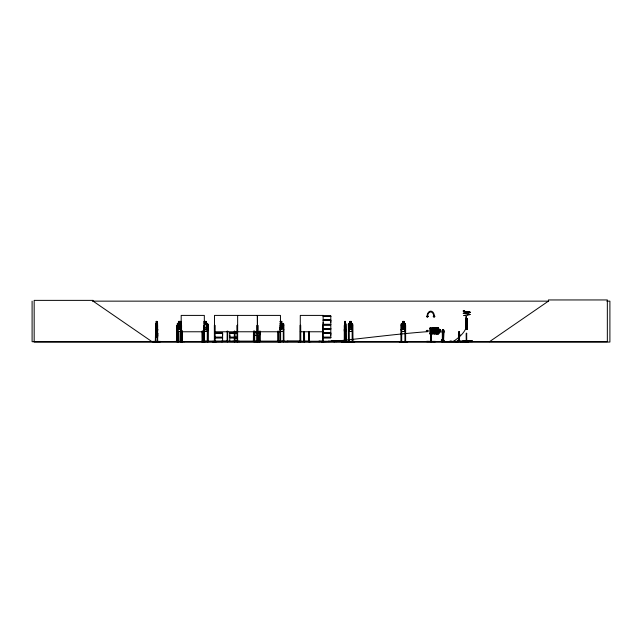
<?xml version="1.0" encoding="UTF-8"?>
<svg xmlns="http://www.w3.org/2000/svg" width="642" height="642" viewBox="0 0 642 642"><rect width="100%" height="100%" fill="white"/><g stroke="black" fill="none" stroke-linecap="round" stroke-linejoin="round"><path stroke-width="0.96" d="M222.597 335.284L222.597 333.399L215.078 333.399M236.914 337.162L229.772 337.162L229.78 335.284M323.143 324.29L323.143 320.535L330.799 320.535L330.791 324.29L323.143 324.29L323.151 322.412M330.791 335.284L330.791 333.399L323.143 333.399M330.791 322.412L330.791 320.535M443.478 340.918L443.678 333.038A2.046 0.955 -90 0 0 443.678 330.14A2.046 0.955 -90 0 0 442.322 330.14A2.046 0.955 -90 0 0 442.322 333.038L442.346 339.602M443.59 340.918L443.791 333.038A2.046 0.955 -90 0 0 443.791 330.14A2.046 0.955 -90 0 0 442.434 330.14A2.046 0.955 -90 0 0 442.434 333.038L442.972 339.851L441.969 340.003L442.86 339.538M458.749 341.087L459.463 341.087L459.52 335.83A1.364 0.634 -90 0 0 459.391 333.688L459.231 331.617M459.463 341.087L459.6 335.83A1.364 0.634 -90 0 0 459.463 333.688L459.463 333.688M442.226 340.035L442.338 339.851M442.779 339.963L442.964 339.907M206.098 323.488L207.422 323.399L204.268 323.472M442.314 339.851L441.897 339.867L442.306 339.907M458.829 341.087L458.693 335.83A1.364 0.634 -90 0 1 458.829 333.688L458.797 331.874L459.423 331.874M458.372 340.188L458.372 341.383L458.284 340.188L458.765 340.3M460.619 341.704L460.611 341.022L472.368 340.91L472.512 341.592L460.603 341.536M470.57 341.48L470.586 340.91L470.458 341.504M345.621 331.457L345.877 329.523L345.637 331.521L344.409 331.521L344.313 329.523M430.092 328.014C431.777 327.364 429.851 329.683 430.132 327.885L438.542 327.95M430.509 328.014L430.557 334.017M430.132 334.017L430.116 333.35L430.726 333.423M341.343 341.696L354.986 341.664M341.432 341.704L354.922 341.704M466.911 324.242L466.686 326.256L465.803 326.256L465.731 318.199L466.758 318.199L466.911 318.873L466.935 329.121M157.515 335.445L157.731 333.431M157.82 333.439L157.579 335.445L155.87 335.445L155.717 333.439M157.579 337.259L157.86 335.244M157.595 330.855L157.691 329.523M430.116 328.014L430.132 333.952M152.507 341.656L160.484 341.664L152.531 341.704M152.515 341.4L160.476 341.4M156.215 328.768L156.592 326.882M157.049 327.91L157.194 324.138L156.584 325.984L156.022 324.106L156.335 329.515L157.009 329.515L157.37 327.901L157.37 324.146L157.033 321.393L156.255 321.393L156.078 328.881M157.386 331.818L157.033 333.431L156.375 333.431L156.375 327.396M344.481 323.407L344.289 341.704M180.723 331.521L181.245 329.523L180.771 331.521L177.481 331.521M352.145 331.521L352.683 324.114L352.129 323.407M404.966 331.457L405.543 324.114L404.99 323.407M404.998 331.521L405.495 329.523M465.394 341.648C464.423 340.34 468.556 340.364 467.585 341.648M467.585 341.584L467.938 341.608M174.648 341.4L184.752 341.656M232.155 341.367L239.803 341.392L229.78 341.44M297.952 341.656L305.159 341.624M302.334 341.392L297.992 341.704M346.03 341.664L345.717 325.35M426.641 341.656L435.42 341.664M215.078 337.917L222.605 337.917L222.605 341.544L212.173 341.664L216.547 341.704M255.131 341.664L259.777 341.392L254.096 341.279M403.296 341.656L399.011 341.664L407.806 341.664L403.481 341.704M155.717 328.046L155.942 327.324M155.741 328.07L155.95 327.396M157.82 329.844L157.571 329.137L155.942 329.137L155.717 329.852L155.998 337.259M155.741 329.884L156.006 329.137M207.382 331.521L208.064 329.523M283.86 329.523L283.17 331.521L280.337 331.521M458.918 331.729L458.749 332.211M344.786 323.472L344.529 327.901L344.786 329.515L345.276 329.515L345.292 321.393M206.515 341.664L201.203 341.624L208.939 341.4L207.197 341.664M202.728 341.664L202.695 331.12L202.816 341.704M465.851 341.568L465.875 340.982M467.633 341.568L467.585 341.03M253.365 341.656L253.478 331.12M255.532 332.556L256.15 332.741L256.888 331.433M457.553 341.704L441.247 341.696M442.595 341.688L442.771 340.372M455.94 341.696L456.213 341.696M457.385 341.696L457.449 341.223L449.223 341.44M457.874 341.688L458.027 340.814M458.083 341.696L468.716 341.608M458.95 340.814L458.773 341.696M441.937 339.851L442.081 340.027M280.145 328.142L280.851 326.882C281.661 329.916 284.045 329.314 281.252 326.449C283.989 323.696 281.581 323.087 280.819 325.984L280.145 324.796M180.739 331.457L177.521 331.457L177.056 329.523L177.545 323.407M178.861 323.407L178.42 324.122L178.909 323.407M258.172 333.431L259.175 331.818M348.855 331.521L348.365 324.122L348.863 323.407M402.646 323.407L401.611 323.407L401.154 324.122L401.17 341.704M401.659 323.407L401.202 324.154L401.274 341.704M432.17 327.95L431.673 330.028M470 314.476C467.079 313.753 462.336 313.135 463.139 313.44M439.048 333.342L438.494 333.984C439.69 332.524 439.634 329.434 438.502 327.95M468.355 314.01L469.904 314.267M467.167 340.966L467.167 341.648M464.944 313.665L463.444 313.36M179.206 324.146L179.896 323.472L179.848 321.393M463.572 313.111L469.446 312.542M404.051 321.457L402.646 321.457L402.695 323.472L401.924 324.146L401.924 327.901L402.646 329.515L404.003 329.515L404.725 327.901L404.725 324.146L404.003 323.472L404.003 321.457M457.441 341.56L441.335 341.56M430.284 334.017L430.284 327.95M464.335 311.418L466.742 311.627M489.477 341.704L548.412 301.146L548.412 299.95L607.34 299.95L607.34 341.704L32.1 341.704L32.1 301.146M463.797 313.103L469.101 312.534M427.058 331.625L426.248 330.967L427.058 330.301M434.722 333.984L433.262 333.367L433.262 328.64L434.722 327.95M433.31 328.688L434.73 328.014M437.363 333.31L435.95 333.984L437.411 333.367L430.092 333.463M214.926 341.552L214.901 325.35L214.356 325.35L214.38 341.704M468.965 314.789L470.016 314.452M469.037 311.988L470.048 312.293L466.67 311.683M464.351 311.37L463.187 311.041L464.318 310.768L463.388 311.057M469.085 312.526L470.522 312.301L463.195 311.025M464.19 315.567L465.322 315.342M467.609 315.045L469.158 314.74M467.641 315.013L463.781 315.559L464.198 315.559M340.525 340.645C369.599 337.636 399.228 333.728 428.021 331.625C429.177 330.389 426.721 329.579 427.283 331.344M460.483 341.624L472.512 341.528M92.352 301.146L548.717 301.146M606.891 301.146L609.9 301.146L609.9 342.05L34.17 342.05L34.17 300.376L93.106 300.376L93.106 301.146L152.034 341.704M323.44 315.407L300.296 315.407L300.255 341.704M323.135 316L330.807 316M323.151 316.378L330.791 316.378M466.389 316.522L466.389 317.196M466.951 318.897L467.296 329.121M323.095 320.037L330.855 320.037M323.095 320.27L330.855 320.27M181.229 321.393L178.436 321.393L178.484 323.472M280.506 321.393L281.854 321.393L281.782 323.472L282.793 324.146L282.793 327.901L281.782 329.515L279.904 329.515M156.279 321.457L157.009 321.457M178.484 321.457L181.18 321.457M204.244 321.457L206.066 321.457L206.05 323.472L207.037 324.146L207.037 327.901L206.066 329.515L204.268 329.515M279.904 321.457L281.782 321.457M344.786 321.457L345.34 321.457M349.834 321.457L351.214 321.457L351.872 327.901L351.166 329.515L349.834 329.515L349.12 327.901L349.786 321.393L351.262 321.393L351.214 323.472M156.889 321.794L156.455 322.469L156.889 322.469M156.311 323.407L155.533 324.122L155.541 341.704M156.969 323.407L157.499 323.407M178.484 323.407L177.497 323.407L177.112 324.122M179.8 323.407L180.755 323.407M204.204 323.407L204.18 321.393L206.13 321.393L206.106 331.521M281.854 323.407L283.154 323.407L283.86 324.114L283.949 341.664M344.417 323.407L344.834 323.407M345.292 323.407L345.861 324.146L345.91 341.704M348.815 323.407L349.834 323.407M351.214 323.407L352.177 323.407M404.051 323.407L405.03 323.407M155.773 323.472L157.491 323.472M177.521 323.472L181.18 323.472L181.18 321.393M279.904 323.472L283.13 323.472M344.425 323.472L345.685 323.472M348.839 323.472L352.161 323.472M401.635 323.472L405.014 323.472M157.755 324.114L157.426 323.472M208.048 324.114L208.032 341.704M345.621 323.472L345.877 324.114M348.365 324.122L348.405 341.704L348.341 341.111M352.113 323.472L352.683 324.114M204.268 324.146L206.066 324.146M279.904 324.146L281.782 324.146L281.782 327.901L279.904 327.901M323.095 324.555L330.855 324.555M323.095 324.788L330.855 324.788M323.143 325.053L330.799 325.053L330.799 328.672L323.103 328.824L330.807 328.832M156.351 325.309L157.121 325.309L157.507 329.876M156.375 325.382L157.097 325.382M157.667 325.35L157.563 337.186L155.95 337.186M180.611 325.35L181.582 325.35L181.477 341.704M204.325 325.35L203.787 325.35L203.739 341.704M237.644 325.35L237.107 325.35L237.211 341.704M283.796 325.35L283.242 325.35L283.307 341.704M323.44 325.35L322.894 325.35L322.854 341.704M344.305 325.35L344.465 341.704M348.389 325.35L348.927 325.35L348.959 341.656M401.17 325.35L401.723 325.35L401.619 341.704M156.496 325.719L156.913 325.719L156.496 326.385M156.415 327.123L157.178 327.123M155.878 327.324L156.415 327.324M157.057 327.324L157.571 327.324M155.886 327.396L157.563 327.396M157.041 327.524L156.624 327.524L157.041 328.198M156.335 327.901L157.009 327.901M204.268 327.901L206.066 327.901M157.033 327.396L157.394 332.757L156.792 330.799L156.223 332.797L156.64 330.357L156.207 328.062L157.033 328.062M432.146 328.014L438.526 328.014M430.092 328.439L437.395 328.503L437.395 327.95M465.699 328.527L466.124 328.527M466.903 328.527L467.328 328.527M323.151 328.576L330.791 328.576M433.262 328.64L433.31 333.367M465.883 328.696L467.143 328.696M323.135 329.009L330.807 329.025L330.791 332.644L323.143 332.644M465.699 329.121L467.328 329.121M323.151 329.242L330.791 329.242M401.154 329.523L401.643 331.521M430.196 329.956L431.673 329.956M439 329.956L440.468 329.956L440.468 331.97L438.951 331.906L438.478 332.909L435.822 332.909L434.682 331.906L434.682 330.028L435.822 329.017L438.478 329.017L438.951 330.028L440.42 330.028M430.244 330.028L431.721 330.028L432.194 329.017L434.851 329.017L435.99 330.028L435.99 331.906L434.851 332.909L432.194 332.909L431.721 331.906L430.196 331.97M430.533 330.365L431.007 330.365L431.023 341.704L431.111 331.481M203.787 331.457L207.358 331.457M280.345 331.457L283.13 331.457M344.425 331.457L345.685 331.457M352.161 331.457L348.839 331.457L348.462 329.515M405.014 331.457L401.635 331.457L401.25 329.515M203.755 331.521L207.438 331.521C208.241 329.121 209.324 325.277 207.366 323.407M348.807 331.521L352.193 331.521M401.603 331.521L405.046 331.521M430.533 331.569L431.007 331.569M181.188 331.77L204.325 331.77M214.508 331.77L280.458 331.77M300.296 331.77L323.44 331.77M215.078 332.644L222.605 332.644M229.772 332.644L236.914 332.644M215.03 332.909L222.654 332.909M229.724 332.909L236.962 332.909M323.095 332.909L330.855 332.909M215.03 333.142L222.654 333.142M229.724 333.142L236.962 333.142M323.095 333.142L330.855 333.142M431.625 333.342L432.178 333.984L431.673 331.906M466.349 333.302L466.349 340.966L466.301 333.302L466.726 333.302M236.914 333.399L229.772 333.399L229.772 337.162M458.829 333.688L458.749 333.688A1.364 0.634 -90 0 0 458.621 335.83M430.092 333.888L438.542 333.984M215.078 337.162L222.605 337.162L222.605 333.399M323.143 337.162L330.799 337.162L330.799 333.399M155.934 337.259L157.643 337.259M215.03 337.419L222.654 337.419M229.724 337.419L236.962 337.419M323.095 337.419L330.855 337.419M215.03 337.652L222.654 337.652M229.724 337.652L236.962 337.652M323.095 337.652L330.855 337.652M236.914 337.917L229.772 337.917L229.772 341.544L239.811 341.656M323.143 337.917L330.799 337.917M441.335 340.372L441.335 341.44M458.356 340.469L459.022 340.429M342.154 340.774L331.537 340.517L342.154 340.774L342.154 341.704M457.955 340.814L459.905 340.814M303.875 341.071L304.589 341.071M308.81 341.071L309.516 341.071M450.002 341.054L451.366 341.054M465.273 341.095L467.713 341.095M155.268 341.111L155.765 341.111M157.723 341.111L157.234 341.704M176.839 341.111L177.465 341.111L177.457 341.704L177.417 325.35L176.879 325.35L176.879 341.704M178.195 341.111L178.829 341.111M180.571 341.111L181.638 341.111L181.63 341.704M202.102 341.111L202.816 341.111M203.731 341.111L300.737 341.111M304.493 341.239L308.898 341.239M323.68 341.199L318.865 341.199L318.865 341.704M330.309 341.199L334.169 341.199L334.169 341.704M344.256 341.111L344.698 341.111M348.333 341.111L348.983 341.111M352.185 341.111L352.843 341.111L352.683 341.704M401.122 341.111L401.78 341.111L401.764 341.704M405.696 341.111L405.038 341.111L405.054 341.704M441.447 341.223L444.152 341.223M222.333 341.279L227.107 341.279M278.403 341.279L283.178 341.279M283.716 341.367L286.276 341.704M287.183 341.247L335.012 341.247L335.012 341.704M435.38 341.375L426.657 341.375L435.396 341.656M463.733 341.271L464.639 341.271M201.203 341.4L206.475 341.375M212.205 341.4L222.597 341.44M330.791 341.44L321.225 341.704M341.416 341.4L354.954 341.4M458.027 341.383L459.832 341.383M208.947 341.656L207.117 341.367M255.163 341.624L259.785 341.656M311.089 341.648L308.232 341.624M321.281 341.664L330.807 341.544M403.545 341.664L407.774 341.624M259.609 341.656L259.633 331.12M227.87 341.664L227.79 341.111M207.414 341.664L207.446 325.35M435.95 327.95L437.411 328.64L437.395 333.952M435.942 328.014L437.314 328.688M156.367 328.022L156.784 329.9L157.378 328.054L157.162 335.244L156.504 335.244L156.15 333.631L156.439 325.382M202.182 341.656L202.166 331.12M180.707 323.407L181.245 324.114L181.148 341.704L181.188 315.407L204.325 315.407L204.325 341.704L204.22 341.111M255.283 331.818L256.294 333.431M257.594 331.433L258.349 332.741L258.943 332.556M472.368 340.91L462.392 341.022L462.417 341.6M468.78 341.688L463.211 341.528M157.442 323.407L157.691 341.704M254.28 333.431L254.882 335.381M202.382 341.696L202.222 331.12M177.104 329.515L177.537 331.521M155.741 330.855L155.533 329.523L155.677 330.855M465.803 322.629L465.948 324.242L466.541 324.242L466.469 316.193L466.02 316.193L465.803 318.873L465.747 329.121M344.329 329.515L344.473 331.521M467.151 318.897L467.143 329.121M467.071 318.897L467.071 329.121M466.686 333.302L466.726 340.966M466.076 325.406L466.092 329.121M465.956 325.406L466.004 329.121M465.867 325.406L465.883 329.121M459.832 340.814L459.905 341.528M459.022 340.814L459.022 341.383M458.837 340.814L458.837 341.383M444.264 341.44L444.264 340.372L442.659 340.372L442.659 341.223M442.402 341.223L442.402 339.433L441.832 339.433L441.832 341.223M442.274 339.433L442.274 341.223M441.969 339.433L441.969 341.223M440.38 330.028L440.38 331.906M437.25 327.95L437.25 328.503M437.25 333.399L437.25 333.952M431.721 328.688L431.721 333.31M431.368 331.481L431.408 341.704M430.67 331.481L430.67 341.704M430.437 328.568L430.437 333.334M405.624 341.704L405.64 325.35L405.094 325.35L405.198 341.704M405.495 324.114L405.495 341.704L405.407 341.111M405.246 325.35L405.246 341.704M404.051 323.472L404.099 321.393L402.598 321.393L402.646 323.472M403.337 341.704L399.043 341.624M401.571 325.35L401.571 341.704M401.411 341.111L401.386 341.704M352.827 341.704L352.787 325.35L352.241 325.35L352.201 341.704M352.635 324.114L352.635 341.704M352.394 325.35L352.458 341.704M352.346 341.111L352.346 341.704M349.882 321.457L349.882 323.472M348.775 325.35L348.823 341.704M348.71 341.111L348.686 341.704M348.534 325.35L348.606 341.704M346.11 341.704L346.11 341.111L345.669 341.704L345.813 324.114M345.34 323.472L345.356 321.393L344.77 321.393L344.85 323.472M344.658 331.12L344.674 341.704M344.513 331.12L344.585 341.704M336.312 340.774L336.312 341.704M334.803 340.774L334.803 341.704M334.249 341.247L334.249 341.704M333.326 341.199L333.326 341.704M328.961 340.774L328.961 341.704M323.416 341.111L323.48 341.704M323.287 341.111L323.327 341.704M323.199 341.111L323.215 341.704M323.046 325.35L323.006 341.704M319.708 341.199L319.708 341.704M309.46 332.042L309.46 341.664M309.364 332.042L309.412 341.664M309.284 341.071L309.292 341.664M308.954 332.042L309.027 341.664M308.866 332.042L308.81 341.664M304.525 332.042L304.589 341.664M304.436 332.042L304.493 341.664M304.348 341.071L304.364 341.664M304.115 341.071L304.115 341.664M304.027 332.042L303.979 341.664M303.939 332.042L303.875 341.664M300.729 341.704L300.689 325.35L300.143 325.35L300.143 341.704M300.536 325.35L300.584 341.704M300.392 341.111L300.4 341.704M287.945 341.247L287.945 341.704M287.183 341.199L287.183 341.704M283.732 341.111L283.748 341.704M283.178 341.111L283.178 341.704M280.658 341.704L280.61 325.35L280.064 325.35L280.064 341.704M280.506 341.704L280.458 315.407L214.508 315.407L214.58 341.704M280.393 341.111L280.305 341.704M280.217 325.35L280.169 341.704M280.016 341.111L280.016 341.704M278.339 331.12L278.403 341.704M278.283 341.111L278.283 341.704M277.785 331.12L277.785 341.704L277.729 341.111M260.251 331.641L259.561 335.445L254.834 335.445L254.216 331.641M260.251 341.111L260.251 341.704L260.187 331.12M259.697 341.111L259.697 341.704M259.488 334.972L259.553 341.704L259.424 341.111M258.935 334.972L258.999 341.704M258.87 341.111L258.87 341.704M257.907 341.704L257.867 325.35L257.057 325.35L257.073 341.704M257.715 325.35L257.763 341.704M257.594 325.35L257.57 341.704M257.442 315.407L257.49 341.704M257.322 315.407L257.378 341.704M257.209 325.35L257.161 341.704M257.009 341.111L257.009 341.704M254.794 341.111L254.794 341.704M254.73 331.12L254.665 341.704M254.24 341.111L254.24 341.704M254.176 331.12L254.112 341.704L254.031 331.12M253.542 341.111L253.542 341.704M237.644 315.407L237.644 341.704M237.5 325.35L237.54 341.704M237.412 341.111L237.428 341.704M237.251 325.35L237.323 341.704M237.058 341.111L237.058 341.704M234.844 331.256L234.892 341.704M234.691 331.256L234.739 341.704M234.603 341.111L234.627 341.704M234.458 331.256L234.547 341.704M234.306 331.256L234.306 341.704M234.258 341.111L234.258 341.704M227.725 331.12L227.661 341.704M227.236 341.111L227.236 341.704M227.172 331.12L227.107 341.704M222.268 341.111L222.333 341.704M222.204 341.111L222.204 341.704M221.779 341.704L221.715 341.111L221.65 341.704M214.877 341.111L214.797 341.704M214.757 325.35L214.661 341.704M214.316 341.111L214.243 341.704M207.839 341.704L207.912 325.35L207.382 325.35L207.318 341.704M205.023 341.199L205.023 341.704M204.204 321.393L204.268 331.521M204.18 325.35L204.108 341.704M203.931 325.35L203.931 341.704M203.891 341.111L203.827 341.704M182.553 341.704L182.553 341.111L181.935 341.111L182.087 341.704M182.513 331.12L182.4 341.704M182.352 331.12L182.288 341.704M182.127 331.12L182.127 341.704M181.975 331.12L181.935 341.704M181.429 325.35L181.365 341.704M181.036 325.35L181.036 341.704M180.9 341.111L180.859 341.704M180.771 325.35L180.723 341.704M180.611 331.12L180.571 341.704M179.8 321.393L179.816 323.472L180.506 324.146L180.506 327.901L179.816 329.515L178.532 329.515L177.842 327.901L178.532 321.457M178.909 341.367L178.773 331.12M178.661 341.111L178.661 341.704L178.62 331.12M178.396 331.12L178.396 341.704M178.243 331.12L178.259 341.704M178.235 341.111L178.195 341.704M177.256 325.35L177.304 341.704M177.104 341.111L177.128 341.704M177.031 325.35L177.031 341.704M157.523 341.111L157.555 341.704M157.475 336.898L157.45 341.704M157.274 336.898L157.25 341.704M156.969 321.393L156.945 323.472M156.255 321.393L156.279 323.472M155.741 341.704L155.717 325.35L155.308 341.704M155.492 341.111L155.46 341.704M465.795 328.527A111.756 34.588 -5.9 0 1 453.332 341.44M435.196 332.211L435.276 332.725L436.921 331.384L438.55 332.644L437.242 330.991L438.55 329.282L436.913 330.558L435.276 329.202L433.759 330.558L432.122 329.282L433.43 330.991L432.122 332.644L433.751 331.384L435.445 332.7L434.064 330.959C437.082 329.025 433.615 329.049 436.608 330.959L435.196 332.211M345.573 328.76L345.123 326.882C345.011 332.596 343.534 323.672 345.276 324.146L345.276 327.901L344.786 327.901L344.786 324.146L345.115 325.984L345.532 324.106L345.573 328.76M180.314 328.76L179.872 328.824L179.11 326.882L178.364 328.824L177.906 328.76L178.821 326.441L177.954 324.138L179.094 325.984L180.266 324.138L179.391 326.449L180.314 328.76M351.808 328.76L351.326 328.768L350.572 326.882L349.336 328.84L350.267 326.441L349.376 324.138L351.166 324.146L351.166 327.901L349.834 327.901L349.802 324.154L350.548 325.984L351.76 324.138L350.853 326.449L351.808 328.76M404.653 328.76L404.187 328.824L403.393 326.882L402.141 328.84L403.088 326.441L402.181 324.138L403.369 325.984L404.604 324.138L403.682 326.449L404.653 328.76M428.254 316.289L427.371 317.477L426.497 316.289L427.099 316.289A5.152 3.643 -90 0 1 430.742 311.129A5.152 3.643 -90 0 1 434.393 316.289L434.995 316.289L434.064 317.477L433.125 316.289L433.727 316.289A4.301 3.041 -90 0 0 430.686 311.98A4.301 3.041 -90 0 0 427.644 316.289L428.254 316.289M330.807 316.145L323.135 316.145L323.151 319.78L330.799 319.78L330.799 316.153M466.469 318.873L466.02 318.873L466.02 322.629L466.469 322.629L466.469 318.873M179.591 321.794L178.765 321.794L178.765 322.469L179.591 322.469L179.591 321.794M180.948 321.794L180.121 321.794L180.121 322.469L180.948 322.469L180.948 321.794M205.745 321.794L204.589 321.794L204.589 322.469L205.745 322.469L205.745 321.794M281.445 321.794L280.241 321.794L280.241 322.469L281.445 322.469L281.445 321.794M350.925 321.794L350.075 321.794L350.075 322.469L350.925 322.469L350.925 321.794M403.762 321.794L402.887 321.794L402.887 322.469L403.762 322.469L403.762 321.794M157.009 324.146L156.335 324.146L156.375 331.818L157.033 331.818L157.009 324.146M179.816 324.146L178.532 324.146L178.532 327.901L179.816 327.901L179.816 324.146M404.003 324.146L402.646 324.146L402.646 327.901L404.003 327.901L404.003 324.146M157.162 329.876L156.504 329.876L156.504 333.631L157.162 333.631L157.162 329.876M434.851 330.028L432.194 330.028L432.194 331.906L434.851 331.906L434.851 330.028M438.478 330.028L435.822 330.028L435.822 331.906L438.478 331.906L438.478 330.028M440.139 330.365L439.666 330.365L439.666 331.569L440.139 331.569L440.139 330.365M282.769 341.4L278.427 341.704L282.769 341.4M458.669 341.383L458.669 340.188L458.581 341.383"/></g></svg>
